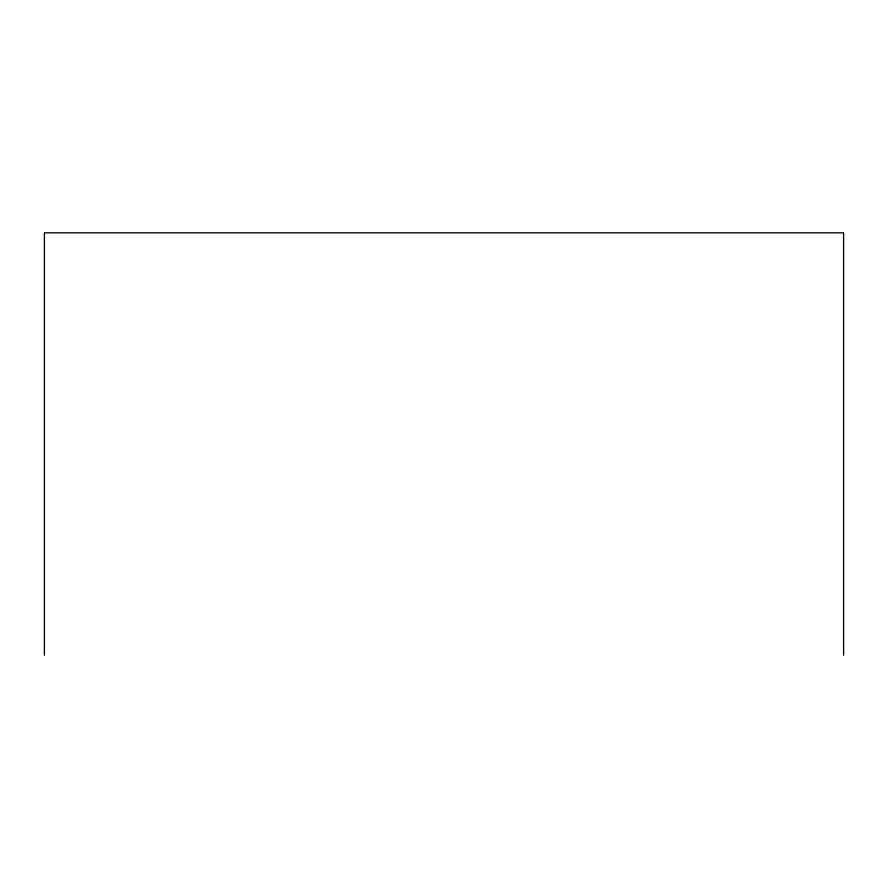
<?xml version="1.0" encoding="UTF-8"?>
<svg xmlns="http://www.w3.org/2000/svg" width="888" height="888" viewBox="0 0 888 888"><rect width="100%" height="100%" fill="white"/><g stroke="black" fill="none" stroke-linecap="round" stroke-linejoin="round"><path stroke-width="1.33" d="M843.6 655.166L843.6 232.834L44.4 232.834L44.4 655.166"/></g></svg>
